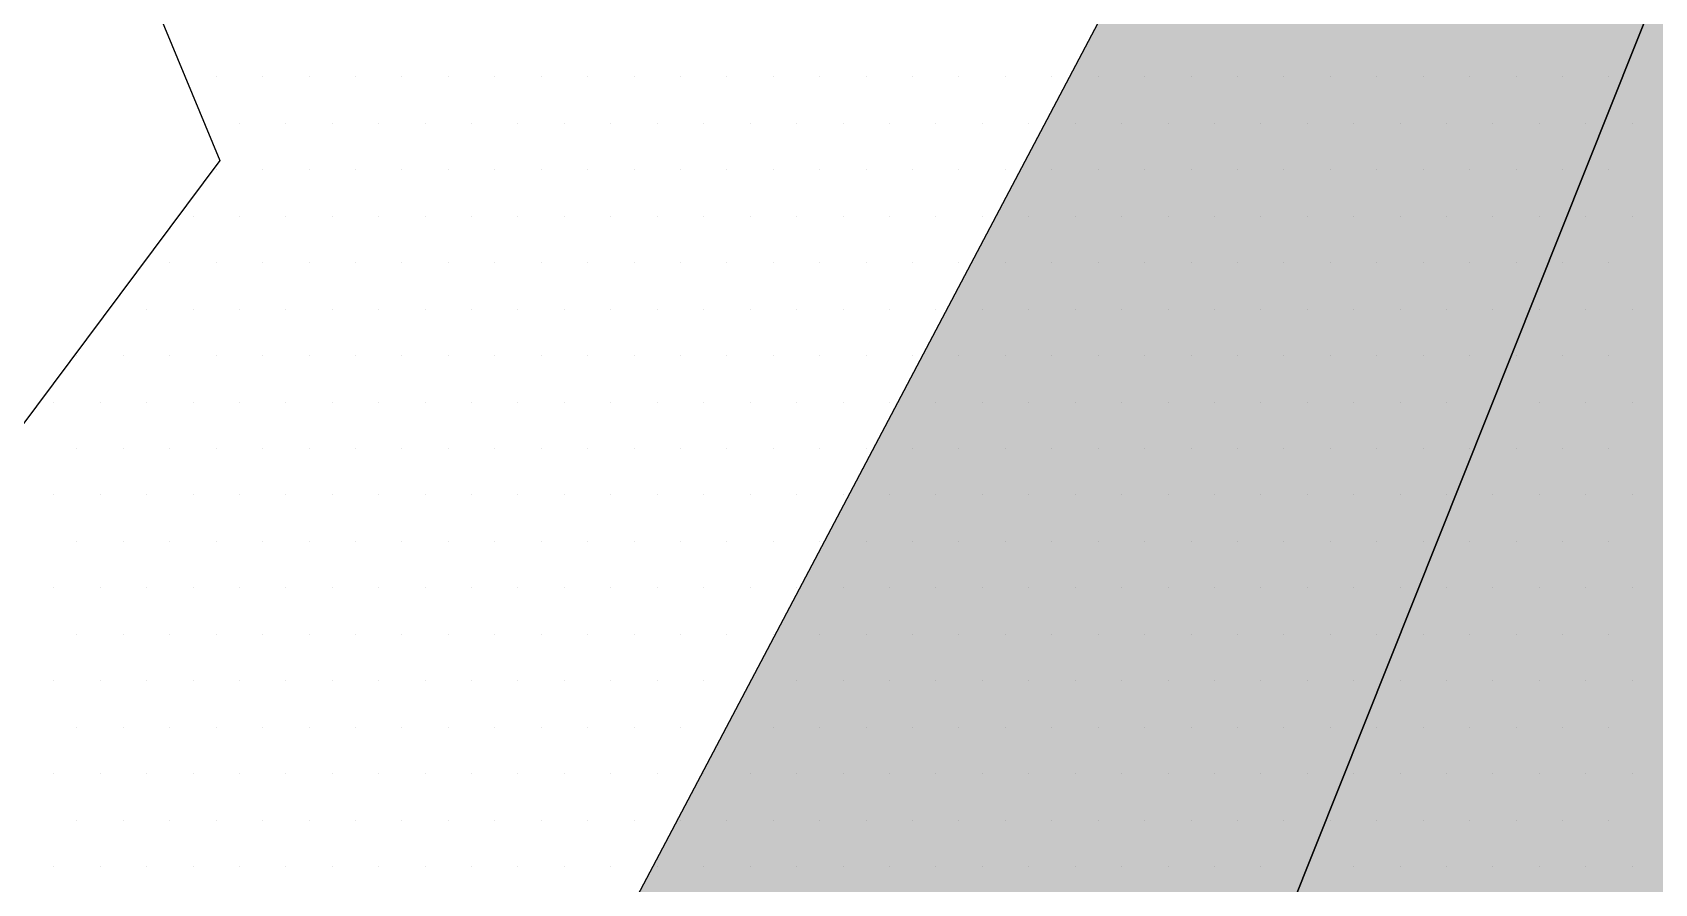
# Paper-space layout 'TOP_A1_00200_01-01-2017_MODELE' of a CAD drawing. Header units: millimetres. Extents: x -52 to 293, y -3 to 294.
# Drawn here: x -16.935 to -13.73, y 64.159 to 65.84 of the extents above; entities that cross this region are included whole.
import ezdxf

# ---------------------------------------------------------------- set-up
doc = ezdxf.new("R2010")
doc.units = ezdxf.units.MM
doc.header["$LTSCALE"] = 2
doc.linetypes.add('CACHEX2', pattern=[0.75, 0.5, -0.25])
for name, color, linetype in [('CALQUE_7', 4, 'Continuous'), ('CARTOUCHE', 7, 'Continuous'), ('rosace', 7, 'Continuous')]:
    doc.layers.add(name, color=color, linetype=linetype)

# ---------------------------------------------------------------- blocks, each defined once
blk = doc.blocks.new('A$C715108E3')
at = {"layer": 'CALQUE_7', "color": 131}
for p, q in [((-7.8796, -4.2494), (-7.8796, -4.2494)), ((-7.8185, -4.2494), (-7.8185, -4.2494)), ((-7.7267, -4.2494), (-7.7267, -4.2494)), ((-7.635, -4.2494), (-7.635, -4.2494)), ((-7.5434, -4.2494), (-7.5434, -4.2494)), ((-7.4515, -4.2494), (-7.4515, -4.2494)), ((-7.3597, -4.2494), (-7.3597, -4.2494)), ((-7.2683, -4.2494), (-7.2683, -4.2494)), ((-7.1764, -4.2494), (-7.1764, -4.2494)), ((-7.0846, -4.2494), (-7.0846, -4.2494)), ((-6.9928, -4.2494), (-6.9928, -4.2494)), ((-6.9013, -4.2494), (-6.9013, -4.2494)), ((-6.8095, -4.2494), (-6.8095, -4.2494)), ((-6.7175, -4.2494), (-6.7175, -4.2494)), ((-6.6262, -4.2494), (-6.6262, -4.2494)), ((-6.5342, -4.2494), (-6.5342, -4.2494)), ((-6.4421, -4.2494), (-6.4421, -4.2494)), ((-6.3509, -4.2494), (-6.3509, -4.2494)), ((-6.2589, -4.2494), (-6.2589, -4.2494)), ((-6.1672, -4.2494), (-6.1672, -4.2494)), ((-6.0757, -4.2494), (-6.0757, -4.2494)), ((-5.9841, -4.2494), (-5.9841, -4.2494)), ((-5.8921, -4.2494), (-5.8921, -4.2494)), ((-5.8001, -4.2494), (-5.8001, -4.2494)), ((-5.7088, -4.2494), (-5.7088, -4.2494)), ((-5.6168, -4.2494), (-5.6168, -4.2494)), ((-5.5249, -4.2494), (-5.5249, -4.2494)), ((-5.4335, -4.2494), (-5.4335, -4.2494)), ((-5.3417, -4.2494), (-5.3417, -4.2494)), ((-5.2498, -4.2494), (-5.2498, -4.2494)), ((-5.1584, -4.2494), (-5.1584, -4.2494)), ((-5.0665, -4.2494), (-5.0665, -4.2494)), ((-7.8414, -4.3407), (-7.8414, -4.3407)), ((-7.7724, -4.3407), (-7.7724, -4.3407)), ((-7.6809, -4.3407), (-7.6809, -4.3407)), ((-7.5891, -4.3407), (-7.5891, -4.3407)), ((-7.4973, -4.3407), (-7.4973, -4.3407)), ((-7.4058, -4.3407), (-7.4058, -4.3407)), ((-7.314, -4.3407), (-7.314, -4.3407)), ((-7.2222, -4.3407), (-7.2222, -4.3407)), ((-7.1307, -4.3407), (-7.1307, -4.3407)), ((-7.0389, -4.3407), (-7.0389, -4.3407)), ((-6.947, -4.3407), (-6.947, -4.3407)), ((-6.855, -4.3407), (-6.855, -4.3407)), ((-6.7637, -4.3407), (-6.7637, -4.3407)), ((-6.6719, -4.3407), (-6.6719, -4.3407)), ((-6.5799, -4.3407), (-6.5799, -4.3407)), ((-6.4886, -4.3407), (-6.4886, -4.3407)), ((-6.3966, -4.3407), (-6.3966, -4.3407)), ((-6.305, -4.3407), (-6.305, -4.3407)), ((-6.2133, -4.3407), (-6.2133, -4.3407)), ((-6.1213, -4.3407), (-6.1213, -4.3407)), ((-6.0296, -4.3407), (-6.0296, -4.3407)), ((-5.9376, -4.3407), (-5.9376, -4.3407)), ((-5.8464, -4.3407), (-5.8464, -4.3407)), ((-5.7543, -4.3407), (-5.7543, -4.3407)), ((-5.6625, -4.3407), (-5.6625, -4.3407)), ((-5.571, -4.3407), (-5.571, -4.3407)), ((-5.4792, -4.3407), (-5.4792, -4.3407)), ((-5.3874, -4.3407), (-5.3874, -4.3407)), ((-5.2959, -4.3407), (-5.2959, -4.3407)), ((-5.2041, -4.3407), (-5.2041, -4.3407)), ((-5.1121, -4.3407), (-5.1121, -4.3407)), ((-5.0208, -4.3407), (-5.0208, -4.3407)), ((-7.8253, -4.4331), (-7.8253, -4.4331)), ((-7.8185, -4.4331), (-7.8185, -4.4331)), ((-7.7267, -4.4331), (-7.7267, -4.4331)), ((-7.635, -4.4331), (-7.635, -4.4331)), ((-7.5434, -4.4331), (-7.5434, -4.4331)), ((-7.4515, -4.4331), (-7.4515, -4.4331)), ((-7.3597, -4.4331), (-7.3597, -4.4331)), ((-7.2683, -4.4331), (-7.2683, -4.4331)), ((-7.1764, -4.4331), (-7.1764, -4.4331)), ((-7.0846, -4.4331), (-7.0846, -4.4331)), ((-6.9928, -4.4331), (-6.9928, -4.4331)), ((-6.9013, -4.4331), (-6.9013, -4.4331)), ((-6.8095, -4.4331), (-6.8095, -4.4331)), ((-6.7175, -4.4331), (-6.7175, -4.4331)), ((-6.6262, -4.4331), (-6.6262, -4.4331)), ((-6.5342, -4.4331), (-6.5342, -4.4331)), ((-6.4421, -4.4331), (-6.4421, -4.4331)), ((-6.3509, -4.4331), (-6.3509, -4.4331)), ((-6.2589, -4.4331), (-6.2589, -4.4331)), ((-6.1672, -4.4331), (-6.1672, -4.4331)), ((-6.0757, -4.4331), (-6.0757, -4.4331)), ((-5.9841, -4.4331), (-5.9841, -4.4331)), ((-5.8921, -4.4331), (-5.8921, -4.4331)), ((-5.8001, -4.4331), (-5.8001, -4.4331)), ((-5.7088, -4.4331), (-5.7088, -4.4331)), ((-5.6168, -4.4331), (-5.6168, -4.4331)), ((-5.5249, -4.4331), (-5.5249, -4.4331)), ((-5.4335, -4.4331), (-5.4335, -4.4331)), ((-5.3417, -4.4331), (-5.3417, -4.4331)), ((-5.2498, -4.4331), (-5.2498, -4.4331)), ((-5.1584, -4.4331), (-5.1584, -4.4331)), ((-5.0665, -4.4331), (-5.0665, -4.4331)), ((-7.8937, -4.5245), (-7.8937, -4.5245)), ((-7.8642, -4.5245), (-7.8642, -4.5245)), ((-7.7724, -4.5245), (-7.7724, -4.5245)), ((-7.6809, -4.5245), (-7.6809, -4.5245)), ((-7.5891, -4.5245), (-7.5891, -4.5245)), ((-7.4973, -4.5245), (-7.4973, -4.5245)), ((-7.4058, -4.5245), (-7.4058, -4.5245)), ((-7.314, -4.5245), (-7.314, -4.5245)), ((-7.2222, -4.5245), (-7.2222, -4.5245)), ((-7.1307, -4.5245), (-7.1307, -4.5245)), ((-7.0389, -4.5245), (-7.0389, -4.5245)), ((-6.947, -4.5245), (-6.947, -4.5245)), ((-6.855, -4.5245), (-6.855, -4.5245)), ((-6.7637, -4.5245), (-6.7637, -4.5245)), ((-6.6719, -4.5245), (-6.6719, -4.5245)), ((-6.5799, -4.5245), (-6.5799, -4.5245)), ((-6.4886, -4.5245), (-6.4886, -4.5245)), ((-6.3966, -4.5245), (-6.3966, -4.5245)), ((-6.305, -4.5245), (-6.305, -4.5245)), ((-6.2133, -4.5245), (-6.2133, -4.5245)), ((-6.1213, -4.5245), (-6.1213, -4.5245)), ((-6.0296, -4.5245), (-6.0296, -4.5245)), ((-5.9376, -4.5245), (-5.9376, -4.5245)), ((-5.8464, -4.5245), (-5.8464, -4.5245)), ((-5.7543, -4.5245), (-5.7543, -4.5245)), ((-5.6625, -4.5245), (-5.6625, -4.5245)), ((-5.571, -4.5245), (-5.571, -4.5245)), ((-5.4792, -4.5245), (-5.4792, -4.5245)), ((-5.3874, -4.5245), (-5.3874, -4.5245)), ((-5.2959, -4.5245), (-5.2959, -4.5245)), ((-5.2041, -4.5245), (-5.2041, -4.5245)), ((-5.1121, -4.5245), (-5.1121, -4.5245)), ((-5.0208, -4.5245), (-5.0208, -4.5245)), ((-7.9621, -4.6156), (-7.9621, -4.6156)), ((-7.91, -4.6156), (-7.91, -4.6156)), ((-7.8185, -4.6156), (-7.8185, -4.6156)), ((-7.7267, -4.6156), (-7.7267, -4.6156)), ((-7.635, -4.6156), (-7.635, -4.6156)), ((-7.5434, -4.6156), (-7.5434, -4.6156)), ((-7.4515, -4.6156), (-7.4515, -4.6156)), ((-7.3597, -4.6156), (-7.3597, -4.6156)), ((-7.2683, -4.6156), (-7.2683, -4.6156)), ((-7.1764, -4.6156), (-7.1764, -4.6156)), ((-7.0846, -4.6156), (-7.0846, -4.6156)), ((-6.9928, -4.6156), (-6.9928, -4.6156)), ((-6.9013, -4.6156), (-6.9013, -4.6156)), ((-6.8095, -4.6156), (-6.8095, -4.6156)), ((-6.7175, -4.6156), (-6.7175, -4.6156)), ((-6.6262, -4.6156), (-6.6262, -4.6156)), ((-6.5342, -4.6156), (-6.5342, -4.6156)), ((-6.4421, -4.6156), (-6.4421, -4.6156)), ((-6.3509, -4.6156), (-6.3509, -4.6156)), ((-6.2589, -4.6156), (-6.2589, -4.6156)), ((-6.1672, -4.6156), (-6.1672, -4.6156)), ((-6.0757, -4.6156), (-6.0757, -4.6156)), ((-5.9841, -4.6156), (-5.9841, -4.6156)), ((-5.8921, -4.6156), (-5.8921, -4.6156)), ((-5.8001, -4.6156), (-5.8001, -4.6156)), ((-5.7088, -4.6156), (-5.7088, -4.6156)), ((-5.6168, -4.6156), (-5.6168, -4.6156)), ((-5.5249, -4.6156), (-5.5249, -4.6156)), ((-5.4335, -4.6156), (-5.4335, -4.6156)), ((-5.3417, -4.6156), (-5.3417, -4.6156)), ((-5.2498, -4.6156), (-5.2498, -4.6156)), ((-5.1584, -4.6156), (-5.1584, -4.6156)), ((-5.0665, -4.6156), (-5.0665, -4.6156)), ((-8.031, -4.7082), (-8.031, -4.7082)), ((-7.9563, -4.7082), (-7.9563, -4.7082)), ((-7.8642, -4.7082), (-7.8642, -4.7082)), ((-7.7724, -4.7082), (-7.7724, -4.7082)), ((-7.6809, -4.7082), (-7.6809, -4.7082)), ((-7.5891, -4.7082), (-7.5891, -4.7082)), ((-7.4973, -4.7082), (-7.4973, -4.7082)), ((-7.4058, -4.7082), (-7.4058, -4.7082)), ((-7.314, -4.7082), (-7.314, -4.7082)), ((-7.2222, -4.7082), (-7.2222, -4.7082)), ((-7.1307, -4.7082), (-7.1307, -4.7082)), ((-7.0389, -4.7082), (-7.0389, -4.7082)), ((-6.947, -4.7082), (-6.947, -4.7082)), ((-6.855, -4.7082), (-6.855, -4.7082)), ((-6.7637, -4.7082), (-6.7637, -4.7082)), ((-6.6719, -4.7082), (-6.6719, -4.7082)), ((-6.5799, -4.7082), (-6.5799, -4.7082)), ((-6.4886, -4.7082), (-6.4886, -4.7082)), ((-6.3966, -4.7082), (-6.3966, -4.7082)), ((-6.305, -4.7082), (-6.305, -4.7082)), ((-6.2133, -4.7082), (-6.2133, -4.7082)), ((-6.1213, -4.7082), (-6.1213, -4.7082)), ((-6.0296, -4.7082), (-6.0296, -4.7082)), ((-5.9376, -4.7082), (-5.9376, -4.7082)), ((-5.8464, -4.7082), (-5.8464, -4.7082)), ((-5.7543, -4.7082), (-5.7543, -4.7082)), ((-5.6625, -4.7082), (-5.6625, -4.7082)), ((-5.571, -4.7082), (-5.571, -4.7082)), ((-5.4792, -4.7082), (-5.4792, -4.7082)), ((-5.3874, -4.7082), (-5.3874, -4.7082)), ((-5.2959, -4.7082), (-5.2959, -4.7082)), ((-5.2041, -4.7082), (-5.2041, -4.7082)), ((-5.1121, -4.7082), (-5.1121, -4.7082)), ((-5.0208, -4.7082), (-5.0208, -4.7082)), ((-8.0992, -4.7997), (-8.0992, -4.7997)), ((-8.0938, -4.7997), (-8.0938, -4.7997)), ((-8.0018, -4.7997), (-8.0018, -4.7997)), ((-7.91, -4.7997), (-7.91, -4.7997)), ((-7.8185, -4.7997), (-7.8185, -4.7997)), ((-7.7267, -4.7997), (-7.7267, -4.7997)), ((-7.635, -4.7997), (-7.635, -4.7997)), ((-7.5434, -4.7997), (-7.5434, -4.7997)), ((-7.4515, -4.7997), (-7.4515, -4.7997)), ((-7.3597, -4.7997), (-7.3597, -4.7997)), ((-7.2683, -4.7997), (-7.2683, -4.7997)), ((-7.1764, -4.7997), (-7.1764, -4.7997)), ((-7.0846, -4.7997), (-7.0846, -4.7997)), ((-6.9928, -4.7997), (-6.9928, -4.7997)), ((-6.9013, -4.7997), (-6.9013, -4.7997)), ((-6.8095, -4.7997), (-6.8095, -4.7997)), ((-6.7175, -4.7997), (-6.7175, -4.7997)), ((-6.6262, -4.7997), (-6.6262, -4.7997)), ((-6.5342, -4.7997), (-6.5342, -4.7997)), ((-6.4421, -4.7997), (-6.4421, -4.7997)), ((-6.3509, -4.7997), (-6.3509, -4.7997)), ((-6.2589, -4.7997), (-6.2589, -4.7997)), ((-6.1672, -4.7997), (-6.1672, -4.7997)), ((-6.0757, -4.7997), (-6.0757, -4.7997)), ((-5.9841, -4.7997), (-5.9841, -4.7997)), ((-5.8921, -4.7997), (-5.8921, -4.7997)), ((-5.8001, -4.7997), (-5.8001, -4.7997)), ((-5.7088, -4.7997), (-5.7088, -4.7997)), ((-5.6168, -4.7997), (-5.6168, -4.7997)), ((-5.5249, -4.7997), (-5.5249, -4.7997)), ((-5.4335, -4.7997), (-5.4335, -4.7997)), ((-5.3417, -4.7997), (-5.3417, -4.7997)), ((-5.2498, -4.7997), (-5.2498, -4.7997)), ((-5.1584, -4.7997), (-5.1584, -4.7997)), ((-5.0665, -4.7997), (-5.0665, -4.7997)), ((-8.1678, -4.892), (-8.1678, -4.892)), ((-8.1395, -4.892), (-8.1395, -4.892)), ((-8.0475, -4.892), (-8.0475, -4.892)), ((-7.9563, -4.892), (-7.9563, -4.892)), ((-7.8642, -4.892), (-7.8642, -4.892)), ((-7.7724, -4.892), (-7.7724, -4.892)), ((-7.6809, -4.892), (-7.6809, -4.892)), ((-7.5891, -4.892), (-7.5891, -4.892)), ((-7.4973, -4.892), (-7.4973, -4.892)), ((-7.4058, -4.892), (-7.4058, -4.892)), ((-7.314, -4.892), (-7.314, -4.892)), ((-7.2222, -4.892), (-7.2222, -4.892)), ((-7.1307, -4.892), (-7.1307, -4.892)), ((-7.0389, -4.892), (-7.0389, -4.892)), ((-6.947, -4.892), (-6.947, -4.892)), ((-6.855, -4.892), (-6.855, -4.892)), ((-6.7637, -4.892), (-6.7637, -4.892)), ((-6.6719, -4.892), (-6.6719, -4.892)), ((-6.5799, -4.892), (-6.5799, -4.892)), ((-6.4886, -4.892), (-6.4886, -4.892)), ((-6.3966, -4.892), (-6.3966, -4.892)), ((-6.305, -4.892), (-6.305, -4.892)), ((-6.2133, -4.892), (-6.2133, -4.892)), ((-6.1213, -4.892), (-6.1213, -4.892)), ((-6.0296, -4.892), (-6.0296, -4.892)), ((-5.9376, -4.892), (-5.9376, -4.892)), ((-5.8464, -4.892), (-5.8464, -4.892)), ((-5.7543, -4.892), (-5.7543, -4.892)), ((-5.6625, -4.892), (-5.6625, -4.892)), ((-5.571, -4.892), (-5.571, -4.892)), ((-5.4792, -4.892), (-5.4792, -4.892)), ((-5.3874, -4.892), (-5.3874, -4.892)), ((-5.2959, -4.892), (-5.2959, -4.892)), ((-5.2041, -4.892), (-5.2041, -4.892)), ((-5.1121, -4.892), (-5.1121, -4.892)), ((-5.0208, -4.892), (-5.0208, -4.892)), ((-8.0938, -4.9833), (-8.0938, -4.9833)), ((-8.0018, -4.9833), (-8.0018, -4.9833)), ((-7.91, -4.9833), (-7.91, -4.9833)), ((-7.8185, -4.9833), (-7.8185, -4.9833)), ((-7.7267, -4.9833), (-7.7267, -4.9833)), ((-7.635, -4.9833), (-7.635, -4.9833)), ((-7.5434, -4.9833), (-7.5434, -4.9833)), ((-7.4515, -4.9833), (-7.4515, -4.9833)), ((-7.3597, -4.9833), (-7.3597, -4.9833)), ((-7.2683, -4.9833), (-7.2683, -4.9833)), ((-7.1764, -4.9833), (-7.1764, -4.9833)), ((-7.0846, -4.9833), (-7.0846, -4.9833)), ((-6.9928, -4.9833), (-6.9928, -4.9833)), ((-6.9013, -4.9833), (-6.9013, -4.9833)), ((-6.8095, -4.9833), (-6.8095, -4.9833)), ((-6.7175, -4.9833), (-6.7175, -4.9833)), ((-6.6262, -4.9833), (-6.6262, -4.9833)), ((-6.5342, -4.9833), (-6.5342, -4.9833)), ((-6.4421, -4.9833), (-6.4421, -4.9833)), ((-6.3509, -4.9833), (-6.3509, -4.9833)), ((-6.2589, -4.9833), (-6.2589, -4.9833)), ((-6.1672, -4.9833), (-6.1672, -4.9833)), ((-6.0757, -4.9833), (-6.0757, -4.9833)), ((-5.9841, -4.9833), (-5.9841, -4.9833)), ((-5.8921, -4.9833), (-5.8921, -4.9833)), ((-5.8001, -4.9833), (-5.8001, -4.9833)), ((-5.7088, -4.9833), (-5.7088, -4.9833)), ((-5.6168, -4.9833), (-5.6168, -4.9833)), ((-5.5249, -4.9833), (-5.5249, -4.9833)), ((-5.4335, -4.9833), (-5.4335, -4.9833)), ((-5.3417, -4.9833), (-5.3417, -4.9833)), ((-5.2498, -4.9833), (-5.2498, -4.9833)), ((-5.1584, -4.9833), (-5.1584, -4.9833)), ((-5.0665, -4.9833), (-5.0665, -4.9833)), ((-8.1395, -5.0748), (-8.1395, -5.0748)), ((-8.0475, -5.0748), (-8.0475, -5.0748)), ((-7.9563, -5.0748), (-7.9563, -5.0748)), ((-7.8642, -5.0748), (-7.8642, -5.0748)), ((-7.7724, -5.0748), (-7.7724, -5.0748)), ((-7.6809, -5.0748), (-7.6809, -5.0748)), ((-7.5891, -5.0748), (-7.5891, -5.0748)), ((-7.4973, -5.0748), (-7.4973, -5.0748)), ((-7.4058, -5.0748), (-7.4058, -5.0748)), ((-7.314, -5.0748), (-7.314, -5.0748)), ((-7.2222, -5.0748), (-7.2222, -5.0748)), ((-7.1307, -5.0748), (-7.1307, -5.0748)), ((-7.0389, -5.0748), (-7.0389, -5.0748)), ((-6.947, -5.0748), (-6.947, -5.0748)), ((-6.855, -5.0748), (-6.855, -5.0748)), ((-6.7637, -5.0748), (-6.7637, -5.0748)), ((-6.6719, -5.0748), (-6.6719, -5.0748)), ((-6.5799, -5.0748), (-6.5799, -5.0748)), ((-6.4886, -5.0748), (-6.4886, -5.0748)), ((-6.3966, -5.0748), (-6.3966, -5.0748)), ((-6.305, -5.0748), (-6.305, -5.0748)), ((-6.2133, -5.0748), (-6.2133, -5.0748)), ((-6.1213, -5.0748), (-6.1213, -5.0748)), ((-6.0296, -5.0748), (-6.0296, -5.0748)), ((-5.9376, -5.0748), (-5.9376, -5.0748)), ((-5.8464, -5.0748), (-5.8464, -5.0748)), ((-5.7543, -5.0748), (-5.7543, -5.0748)), ((-5.6625, -5.0748), (-5.6625, -5.0748)), ((-5.571, -5.0748), (-5.571, -5.0748)), ((-5.4792, -5.0748), (-5.4792, -5.0748)), ((-5.3874, -5.0748), (-5.3874, -5.0748)), ((-5.2959, -5.0748), (-5.2959, -5.0748)), ((-5.2041, -5.0748), (-5.2041, -5.0748)), ((-5.1121, -5.0748), (-5.1121, -5.0748)), ((-5.0208, -5.0748), (-5.0208, -5.0748)), ((-8.0938, -5.1674), (-8.0938, -5.1674)), ((-8.0018, -5.1674), (-8.0018, -5.1674)), ((-7.91, -5.1674), (-7.91, -5.1674)), ((-7.8185, -5.1674), (-7.8185, -5.1674)), ((-7.7267, -5.1674), (-7.7267, -5.1674)), ((-7.635, -5.1674), (-7.635, -5.1674)), ((-7.5434, -5.1674), (-7.5434, -5.1674)), ((-7.4515, -5.1674), (-7.4515, -5.1674)), ((-7.3597, -5.1674), (-7.3597, -5.1674)), ((-7.2683, -5.1674), (-7.2683, -5.1674)), ((-7.1764, -5.1674), (-7.1764, -5.1674)), ((-7.0846, -5.1674), (-7.0846, -5.1674)), ((-6.9928, -5.1674), (-6.9928, -5.1674)), ((-6.9013, -5.1674), (-6.9013, -5.1674)), ((-6.8095, -5.1674), (-6.8095, -5.1674)), ((-6.7175, -5.1674), (-6.7175, -5.1674)), ((-6.6262, -5.1674), (-6.6262, -5.1674)), ((-6.5342, -5.1674), (-6.5342, -5.1674)), ((-6.4421, -5.1674), (-6.4421, -5.1674)), ((-6.3509, -5.1674), (-6.3509, -5.1674)), ((-6.2589, -5.1674), (-6.2589, -5.1674)), ((-6.1672, -5.1674), (-6.1672, -5.1674)), ((-6.0757, -5.1674), (-6.0757, -5.1674)), ((-5.9841, -5.1674), (-5.9841, -5.1674)), ((-5.8921, -5.1674), (-5.8921, -5.1674)), ((-5.8001, -5.1674), (-5.8001, -5.1674)), ((-5.7088, -5.1674), (-5.7088, -5.1674)), ((-5.6168, -5.1674), (-5.6168, -5.1674)), ((-5.5249, -5.1674), (-5.5249, -5.1674)), ((-5.4335, -5.1674), (-5.4335, -5.1674)), ((-5.3417, -5.1674), (-5.3417, -5.1674)), ((-5.2498, -5.1674), (-5.2498, -5.1674)), ((-5.1584, -5.1674), (-5.1584, -5.1674)), ((-5.0665, -5.1674), (-5.0665, -5.1674)), ((-8.1395, -5.2586), (-8.1395, -5.2586)), ((-8.0475, -5.2586), (-8.0475, -5.2586)), ((-7.9563, -5.2586), (-7.9563, -5.2586)), ((-7.8642, -5.2586), (-7.8642, -5.2586)), ((-7.7724, -5.2586), (-7.7724, -5.2586)), ((-7.6809, -5.2586), (-7.6809, -5.2586)), ((-7.5891, -5.2586), (-7.5891, -5.2586)), ((-7.4973, -5.2586), (-7.4973, -5.2586)), ((-7.4058, -5.2586), (-7.4058, -5.2586)), ((-7.314, -5.2586), (-7.314, -5.2586)), ((-7.2222, -5.2586), (-7.2222, -5.2586)), ((-7.1307, -5.2586), (-7.1307, -5.2586)), ((-7.0389, -5.2586), (-7.0389, -5.2586)), ((-6.947, -5.2586), (-6.947, -5.2586)), ((-6.855, -5.2586), (-6.855, -5.2586)), ((-6.7637, -5.2586), (-6.7637, -5.2586)), ((-6.6719, -5.2586), (-6.6719, -5.2586)), ((-6.5799, -5.2586), (-6.5799, -5.2586)), ((-6.4886, -5.2586), (-6.4886, -5.2586)), ((-6.3966, -5.2586), (-6.3966, -5.2586)), ((-6.305, -5.2586), (-6.305, -5.2586)), ((-6.2133, -5.2586), (-6.2133, -5.2586)), ((-6.1213, -5.2586), (-6.1213, -5.2586)), ((-6.0296, -5.2586), (-6.0296, -5.2586)), ((-5.9376, -5.2586), (-5.9376, -5.2586)), ((-5.8464, -5.2586), (-5.8464, -5.2586)), ((-5.7543, -5.2586), (-5.7543, -5.2586)), ((-5.6625, -5.2586), (-5.6625, -5.2586)), ((-5.571, -5.2586), (-5.571, -5.2586)), ((-5.4792, -5.2586), (-5.4792, -5.2586)), ((-5.3874, -5.2586), (-5.3874, -5.2586)), ((-5.2959, -5.2586), (-5.2959, -5.2586)), ((-5.2041, -5.2586), (-5.2041, -5.2586)), ((-5.1121, -5.2586), (-5.1121, -5.2586)), ((-5.0208, -5.2586), (-5.0208, -5.2586)), ((-8.0938, -5.3499), (-8.0938, -5.3499)), ((-8.0018, -5.3499), (-8.0018, -5.3499)), ((-7.91, -5.3499), (-7.91, -5.3499)), ((-7.8185, -5.3499), (-7.8185, -5.3499)), ((-7.7267, -5.3499), (-7.7267, -5.3499)), ((-7.635, -5.3499), (-7.635, -5.3499)), ((-7.5434, -5.3499), (-7.5434, -5.3499)), ((-7.4515, -5.3499), (-7.4515, -5.3499)), ((-7.3597, -5.3499), (-7.3597, -5.3499)), ((-7.2683, -5.3499), (-7.2683, -5.3499)), ((-7.1764, -5.3499), (-7.1764, -5.3499)), ((-7.0846, -5.3499), (-7.0846, -5.3499)), ((-6.9928, -5.3499), (-6.9928, -5.3499)), ((-6.9013, -5.3499), (-6.9013, -5.3499)), ((-6.8095, -5.3499), (-6.8095, -5.3499)), ((-6.7175, -5.3499), (-6.7175, -5.3499)), ((-6.6262, -5.3499), (-6.6262, -5.3499)), ((-6.5342, -5.3499), (-6.5342, -5.3499)), ((-6.4421, -5.3499), (-6.4421, -5.3499)), ((-6.3509, -5.3499), (-6.3509, -5.3499)), ((-6.2589, -5.3499), (-6.2589, -5.3499)), ((-6.1672, -5.3499), (-6.1672, -5.3499)), ((-6.0757, -5.3499), (-6.0757, -5.3499)), ((-5.9841, -5.3499), (-5.9841, -5.3499)), ((-5.8921, -5.3499), (-5.8921, -5.3499)), ((-5.8001, -5.3499), (-5.8001, -5.3499)), ((-5.7088, -5.3499), (-5.7088, -5.3499)), ((-5.6168, -5.3499), (-5.6168, -5.3499)), ((-5.5249, -5.3499), (-5.5249, -5.3499)), ((-5.4335, -5.3499), (-5.4335, -5.3499)), ((-5.3417, -5.3499), (-5.3417, -5.3499)), ((-5.2498, -5.3499), (-5.2498, -5.3499)), ((-5.1584, -5.3499), (-5.1584, -5.3499)), ((-5.0665, -5.3499), (-5.0665, -5.3499)), ((-8.1395, -5.4423), (-8.1395, -5.4423)), ((-8.0475, -5.4423), (-8.0475, -5.4423)), ((-7.9563, -5.4423), (-7.9563, -5.4423)), ((-7.8642, -5.4423), (-7.8642, -5.4423)), ((-7.7724, -5.4423), (-7.7724, -5.4423)), ((-7.6809, -5.4423), (-7.6809, -5.4423)), ((-7.5891, -5.4423), (-7.5891, -5.4423)), ((-7.4973, -5.4423), (-7.4973, -5.4423)), ((-7.4058, -5.4423), (-7.4058, -5.4423)), ((-7.314, -5.4423), (-7.314, -5.4423)), ((-7.2222, -5.4423), (-7.2222, -5.4423)), ((-7.1307, -5.4423), (-7.1307, -5.4423)), ((-7.0389, -5.4423), (-7.0389, -5.4423)), ((-6.947, -5.4423), (-6.947, -5.4423)), ((-6.855, -5.4423), (-6.855, -5.4423)), ((-6.7637, -5.4423), (-6.7637, -5.4423)), ((-6.6719, -5.4423), (-6.6719, -5.4423)), ((-6.5799, -5.4423), (-6.5799, -5.4423)), ((-6.4886, -5.4423), (-6.4886, -5.4423)), ((-6.3966, -5.4423), (-6.3966, -5.4423)), ((-6.305, -5.4423), (-6.305, -5.4423)), ((-6.2133, -5.4423), (-6.2133, -5.4423)), ((-6.1213, -5.4423), (-6.1213, -5.4423)), ((-6.0296, -5.4423), (-6.0296, -5.4423)), ((-5.9376, -5.4423), (-5.9376, -5.4423)), ((-5.8464, -5.4423), (-5.8464, -5.4423)), ((-5.7543, -5.4423), (-5.7543, -5.4423)), ((-5.6625, -5.4423), (-5.6625, -5.4423)), ((-5.571, -5.4423), (-5.571, -5.4423)), ((-5.4792, -5.4423), (-5.4792, -5.4423)), ((-5.3874, -5.4423), (-5.3874, -5.4423)), ((-5.2959, -5.4423), (-5.2959, -5.4423)), ((-5.2041, -5.4423), (-5.2041, -5.4423)), ((-5.1121, -5.4423), (-5.1121, -5.4423)), ((-5.0208, -5.4423), (-5.0208, -5.4423)), ((-8.0938, -5.5339), (-8.0938, -5.5339)), ((-8.0018, -5.5339), (-8.0018, -5.5339)), ((-7.91, -5.5339), (-7.91, -5.5339)), ((-7.8185, -5.5339), (-7.8185, -5.5339)), ((-7.7267, -5.5339), (-7.7267, -5.5339)), ((-7.635, -5.5339), (-7.635, -5.5339)), ((-7.5434, -5.5339), (-7.5434, -5.5339)), ((-7.4515, -5.5339), (-7.4515, -5.5339)), ((-7.3597, -5.5339), (-7.3597, -5.5339)), ((-7.2683, -5.5339), (-7.2683, -5.5339)), ((-7.1764, -5.5339), (-7.1764, -5.5339)), ((-7.0846, -5.5339), (-7.0846, -5.5339)), ((-6.9928, -5.5339), (-6.9928, -5.5339)), ((-6.9013, -5.5339), (-6.9013, -5.5339)), ((-6.8095, -5.5339), (-6.8095, -5.5339)), ((-6.7175, -5.5339), (-6.7175, -5.5339)), ((-6.6262, -5.5339), (-6.6262, -5.5339)), ((-6.5342, -5.5339), (-6.5342, -5.5339)), ((-6.4421, -5.5339), (-6.4421, -5.5339)), ((-6.3509, -5.5339), (-6.3509, -5.5339)), ((-6.2589, -5.5339), (-6.2589, -5.5339)), ((-6.1672, -5.5339), (-6.1672, -5.5339)), ((-6.0757, -5.5339), (-6.0757, -5.5339)), ((-5.9841, -5.5339), (-5.9841, -5.5339)), ((-5.8921, -5.5339), (-5.8921, -5.5339)), ((-5.8001, -5.5339), (-5.8001, -5.5339)), ((-5.7088, -5.5339), (-5.7088, -5.5339)), ((-5.6168, -5.5339), (-5.6168, -5.5339)), ((-5.5249, -5.5339), (-5.5249, -5.5339)), ((-5.4335, -5.5339), (-5.4335, -5.5339)), ((-5.3417, -5.5339), (-5.3417, -5.5339)), ((-5.2498, -5.5339), (-5.2498, -5.5339)), ((-5.1584, -5.5339), (-5.1584, -5.5339)), ((-5.0665, -5.5339), (-5.0665, -5.5339)), ((-8.1395, -5.625), (-8.1395, -5.625)), ((-8.0475, -5.625), (-8.0475, -5.625)), ((-7.9563, -5.625), (-7.9563, -5.625)), ((-7.8642, -5.625), (-7.8642, -5.625)), ((-7.7724, -5.625), (-7.7724, -5.625)), ((-7.6809, -5.625), (-7.6809, -5.625)), ((-7.5891, -5.625), (-7.5891, -5.625)), ((-7.4973, -5.625), (-7.4973, -5.625)), ((-7.4058, -5.625), (-7.4058, -5.625)), ((-7.314, -5.625), (-7.314, -5.625)), ((-7.2222, -5.625), (-7.2222, -5.625)), ((-7.1307, -5.625), (-7.1307, -5.625)), ((-7.0389, -5.625), (-7.0389, -5.625)), ((-6.947, -5.625), (-6.947, -5.625)), ((-6.855, -5.625), (-6.855, -5.625)), ((-6.7637, -5.625), (-6.7637, -5.625)), ((-6.6719, -5.625), (-6.6719, -5.625)), ((-6.5799, -5.625), (-6.5799, -5.625)), ((-6.4886, -5.625), (-6.4886, -5.625)), ((-6.3966, -5.625), (-6.3966, -5.625)), ((-6.305, -5.625), (-6.305, -5.625)), ((-6.2133, -5.625), (-6.2133, -5.625)), ((-6.1213, -5.625), (-6.1213, -5.625)), ((-6.0296, -5.625), (-6.0296, -5.625)), ((-5.9376, -5.625), (-5.9376, -5.625)), ((-5.8464, -5.625), (-5.8464, -5.625)), ((-5.7543, -5.625), (-5.7543, -5.625)), ((-5.6625, -5.625), (-5.6625, -5.625)), ((-5.571, -5.625), (-5.571, -5.625)), ((-5.4792, -5.625), (-5.4792, -5.625)), ((-5.3874, -5.625), (-5.3874, -5.625)), ((-5.2959, -5.625), (-5.2959, -5.625)), ((-5.2041, -5.625), (-5.2041, -5.625)), ((-5.1121, -5.625), (-5.1121, -5.625)), ((-5.0208, -5.625), (-5.0208, -5.625)), ((-8.0938, -5.7174), (-8.0938, -5.7174)), ((-8.0018, -5.7174), (-8.0018, -5.7174)), ((-7.91, -5.7174), (-7.91, -5.7174)), ((-7.8185, -5.7174), (-7.8185, -5.7174)), ((-7.7267, -5.7174), (-7.7267, -5.7174)), ((-7.635, -5.7174), (-7.635, -5.7174)), ((-7.5434, -5.7174), (-7.5434, -5.7174)), ((-7.4515, -5.7174), (-7.4515, -5.7174)), ((-7.3597, -5.7174), (-7.3597, -5.7174)), ((-7.2683, -5.7174), (-7.2683, -5.7174)), ((-7.1764, -5.7174), (-7.1764, -5.7174)), ((-7.0846, -5.7174), (-7.0846, -5.7174)), ((-6.9928, -5.7174), (-6.9928, -5.7174)), ((-6.9013, -5.7174), (-6.9013, -5.7174)), ((-6.8095, -5.7174), (-6.8095, -5.7174)), ((-6.7175, -5.7174), (-6.7175, -5.7174)), ((-6.6262, -5.7174), (-6.6262, -5.7174)), ((-6.5342, -5.7174), (-6.5342, -5.7174)), ((-6.4421, -5.7174), (-6.4421, -5.7174)), ((-6.3509, -5.7174), (-6.3509, -5.7174)), ((-6.2589, -5.7174), (-6.2589, -5.7174)), ((-6.1672, -5.7174), (-6.1672, -5.7174)), ((-6.0757, -5.7174), (-6.0757, -5.7174)), ((-5.9841, -5.7174), (-5.9841, -5.7174)), ((-5.8921, -5.7174), (-5.8921, -5.7174)), ((-5.8001, -5.7174), (-5.8001, -5.7174)), ((-5.7088, -5.7174), (-5.7088, -5.7174)), ((-5.6168, -5.7174), (-5.6168, -5.7174)), ((-5.5249, -5.7174), (-5.5249, -5.7174)), ((-5.4335, -5.7174), (-5.4335, -5.7174)), ((-5.3417, -5.7174), (-5.3417, -5.7174)), ((-5.2498, -5.7174), (-5.2498, -5.7174)), ((-5.1584, -5.7174), (-5.1584, -5.7174)), ((-5.0665, -5.7174), (-5.0665, -5.7174)), ((-8.1395, -5.8091), (-8.1395, -5.8091)), ((-8.0475, -5.8091), (-8.0475, -5.8091)), ((-7.9563, -5.8091), (-7.9563, -5.8091)), ((-7.8642, -5.8091), (-7.8642, -5.8091)), ((-7.7724, -5.8091), (-7.7724, -5.8091)), ((-7.6809, -5.8091), (-7.6809, -5.8091)), ((-7.5891, -5.8091), (-7.5891, -5.8091)), ((-7.4973, -5.8091), (-7.4973, -5.8091)), ((-7.4058, -5.8091), (-7.4058, -5.8091)), ((-7.314, -5.8091), (-7.314, -5.8091)), ((-7.2222, -5.8091), (-7.2222, -5.8091)), ((-7.1307, -5.8091), (-7.1307, -5.8091)), ((-7.0389, -5.8091), (-7.0389, -5.8091)), ((-6.947, -5.8091), (-6.947, -5.8091)), ((-6.855, -5.8091), (-6.855, -5.8091)), ((-6.7637, -5.8091), (-6.7637, -5.8091)), ((-6.6719, -5.8091), (-6.6719, -5.8091)), ((-6.5799, -5.8091), (-6.5799, -5.8091)), ((-6.4886, -5.8091), (-6.4886, -5.8091)), ((-6.3966, -5.8091), (-6.3966, -5.8091)), ((-6.305, -5.8091), (-6.305, -5.8091)), ((-6.2133, -5.8091), (-6.2133, -5.8091)), ((-6.1213, -5.8091), (-6.1213, -5.8091)), ((-6.0296, -5.8091), (-6.0296, -5.8091)), ((-5.9376, -5.8091), (-5.9376, -5.8091)), ((-5.8464, -5.8091), (-5.8464, -5.8091)), ((-5.7543, -5.8091), (-5.7543, -5.8091)), ((-5.6625, -5.8091), (-5.6625, -5.8091)), ((-5.571, -5.8091), (-5.571, -5.8091)), ((-5.4792, -5.8091), (-5.4792, -5.8091)), ((-5.3874, -5.8091), (-5.3874, -5.8091)), ((-5.2959, -5.8091), (-5.2959, -5.8091)), ((-5.2041, -5.8091), (-5.2041, -5.8091)), ((-5.1121, -5.8091), (-5.1121, -5.8091)), ((-5.0208, -5.8091), (-5.0208, -5.8091))]:
    blk.add_line(p, q, dxfattribs=at)
blk.add_lwpolyline([(-8.4999, -2.7561), (-7.811, -4.4145), (-9.1641, -6.2255), (-8.3669, -7.7396), (-6.9811, -6.0917), (-7.663, -9.014), (-8.1214, -10.2245), (-10.4653, -10.7804), (-13.4372, -9.6448), (-17.1584, -8.2441)], dxfattribs=at)
blk = doc.blocks.new('A$C581E6685')
at = {"layer": 'rosace'}
for color, points in [(32, [(-39.8519, 24.2064), (-40.7961, 26.4077), (-33.3292, 40.5507)]), (40, [(-39.8519, 24.2064), (-33.3292, 40.5507), (-37.1498, 25.5201)])]:
    blk.add_hatch(color=color, dxfattribs=at).paths.add_polyline_path(points)
at = {"layer": 'rosace', "color": 32}
blk.add_lwpolyline([(-39.8519, 24.2064), (-40.7961, 26.4077), (-33.3292, 40.5507)], close=True, dxfattribs=at)
at = {"layer": 'rosace', "color": 40}
blk.add_lwpolyline([(-39.8519, 24.2064), (-33.3292, 40.5507), (-37.1498, 25.5201)], close=True, dxfattribs=at)
at = {"layer": 'rosace', "color": 32, "linetype": 'CACHEX2', "ltscale": 1.5}
blk.add_ellipse((-38.0538, 23.8138), major_axis=(-19.0311, -3.534), ratio=0.590567, dxfattribs=at)
at = {"layer": 'rosace', "color": 32}
blk.add_ellipse((-37.6144, 23.8499), major_axis=(-13.5768, -4.2839), ratio=0.791971, dxfattribs=at)
at = {"layer": 'CARTOUCHE'}
blk.add_blockref('A$C715108E3', (-31.6739, 36.3189), dxfattribs=at)

psp = doc.layouts.new('TOP_A1_00200_01-01-2017_MODELE')

# ---------------------------------------------------------------- block references
at = {"layer": 'CARTOUCHE'}
psp.add_blockref('A$C581E6685', (22.9208, 33.6824), dxfattribs=at)

doc.saveas('drawing.dxf')
